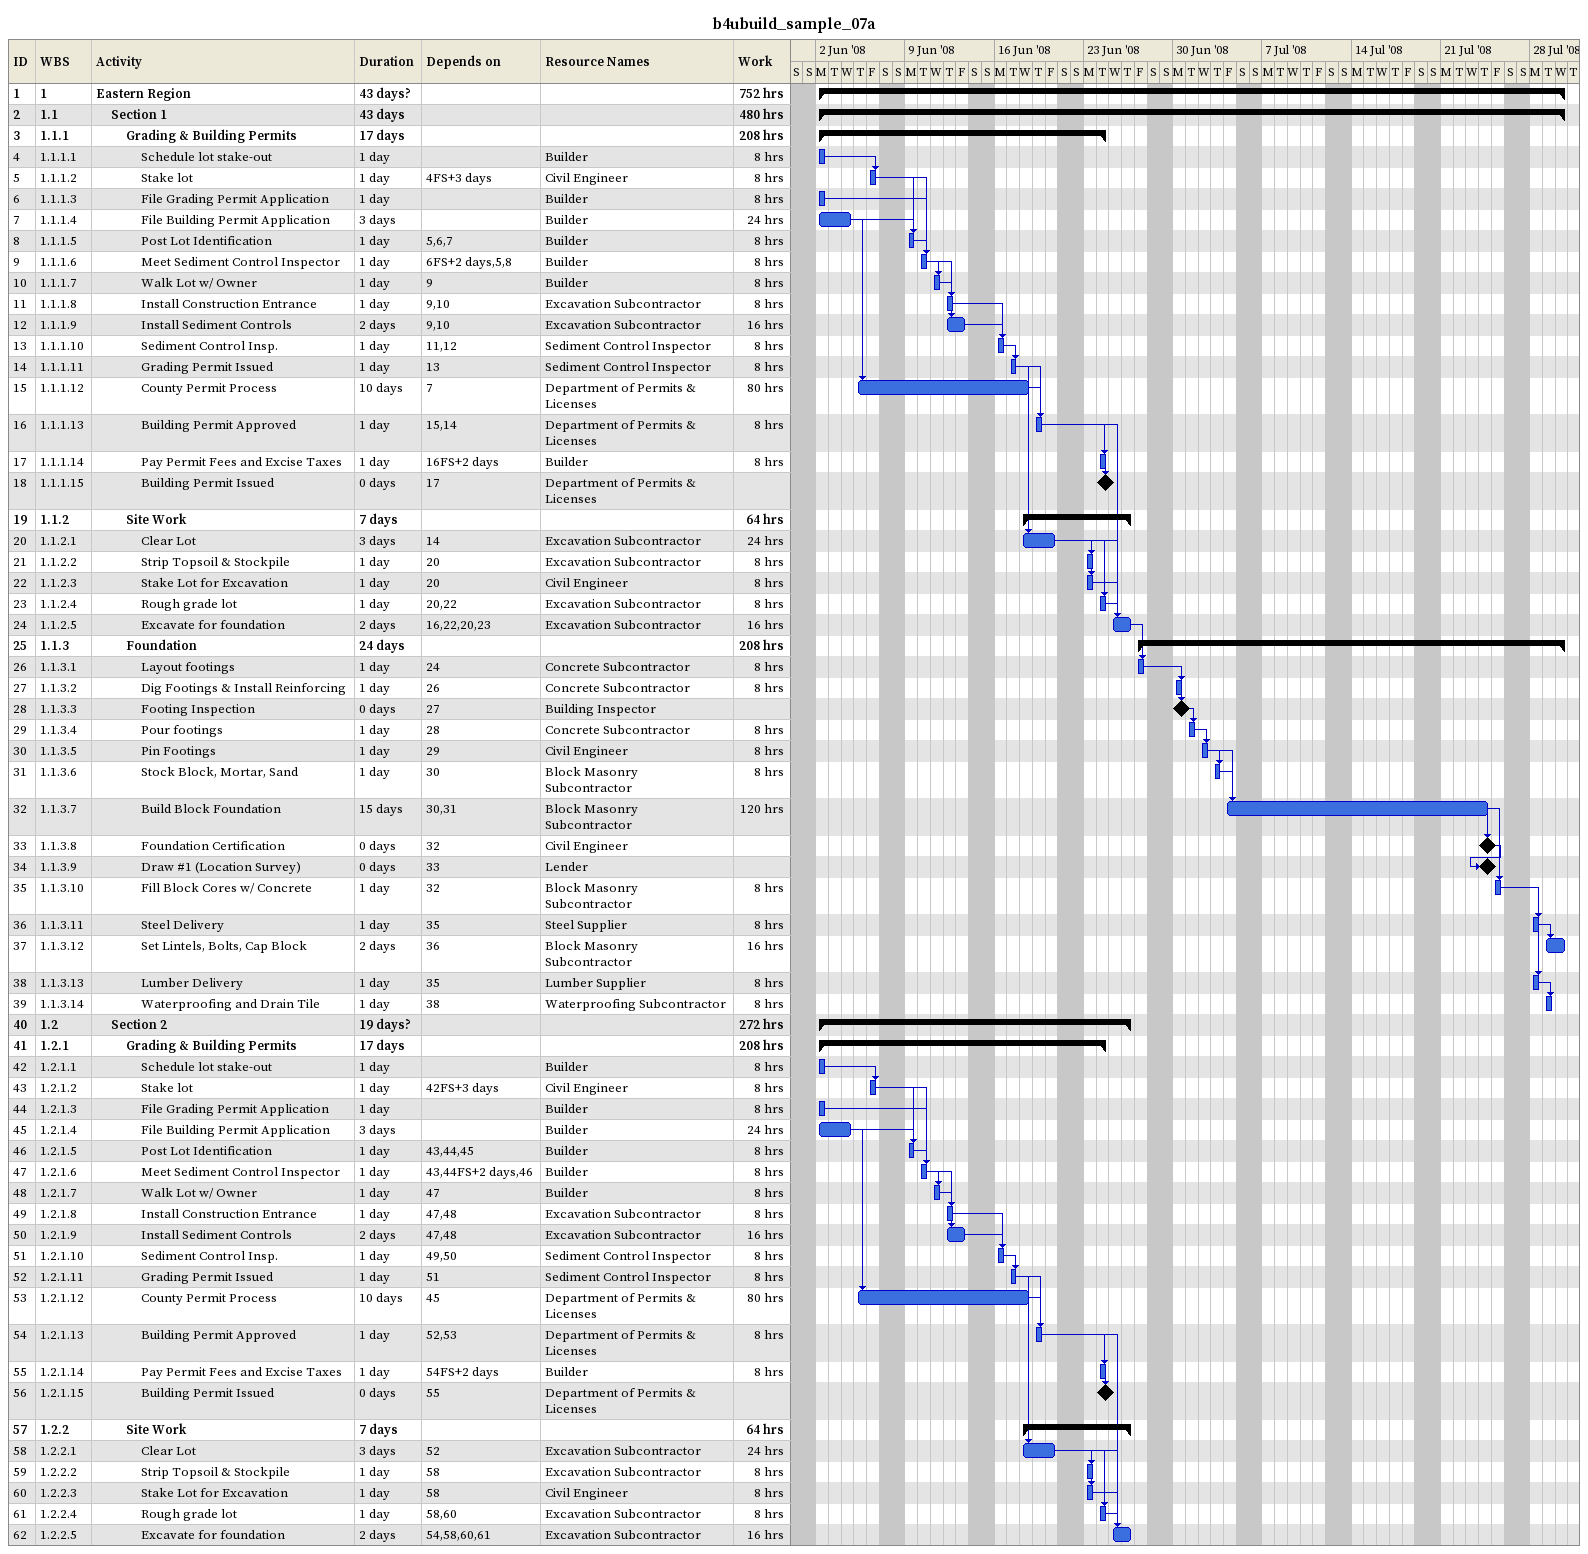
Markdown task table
b4ubuild_sample_07a

| ID | WBS | Task | Duration | Start | Finish | Predecessors | Resources | Work (h) |
|---|---|---|---|---|---|---|---|---|
| 1 | 1 | **Eastern Region** | 43d? | 2008-06-02 | 2008-07-30 |  |  | 752 |
| 2 | 1.1 | **Section 1** | 43d | 2008-06-02 | 2008-07-30 |  |  | 480 |
| 3 | 1.1.1 | **Grading & Building Permits** | 17d | 2008-06-02 | 2008-06-24 |  |  | 208 |
| 4 | 1.1.1.1 | Schedule lot stake-out | 1d | 2008-06-02 | 2008-06-02 |  | Builder | 8 |
| 5 | 1.1.1.2 | Stake lot | 1d | 2008-06-06 | 2008-06-06 | 4FS+3d | Civil Engineer | 8 |
| 6 | 1.1.1.3 | File Grading Permit Application | 1d | 2008-06-02 | 2008-06-02 |  | Builder | 8 |
| 7 | 1.1.1.4 | File Building Permit Application | 3d | 2008-06-02 | 2008-06-04 |  | Builder | 24 |
| 8 | 1.1.1.5 | Post Lot Identification | 1d | 2008-06-09 | 2008-06-09 | 5, 6, 7 | Builder | 8 |
| 9 | 1.1.1.6 | Meet Sediment Control Inspector | 1d | 2008-06-10 | 2008-06-10 | 6FS+2d, 5, 8 | Builder | 8 |
| 10 | 1.1.1.7 | Walk Lot w/ Owner | 1d | 2008-06-11 | 2008-06-11 | 9 | Builder | 8 |
| 11 | 1.1.1.8 | Install Construction Entrance | 1d | 2008-06-12 | 2008-06-12 | 9, 10 | Excavation Subcontractor | 8 |
| 12 | 1.1.1.9 | Install Sediment Controls | 2d | 2008-06-12 | 2008-06-13 | 9, 10 | Excavation Subcontractor | 16 |
| 13 | 1.1.1.10 | Sediment Control Insp. | 1d | 2008-06-16 | 2008-06-16 | 11, 12 | Sediment Control Inspector | 8 |
| 14 | 1.1.1.11 | Grading Permit Issued | 1d | 2008-06-17 | 2008-06-17 | 13 | Sediment Control Inspector | 8 |
| 15 | 1.1.1.12 | County Permit Process | 10d | 2008-06-05 | 2008-06-18 | 7 | Department of Permits & Licenses | 80 |
| 16 | 1.1.1.13 | Building Permit Approved | 1d | 2008-06-19 | 2008-06-19 | 15, 14 | Department of Permits & Licenses | 8 |
| 17 | 1.1.1.14 | Pay Permit Fees and Excise Taxes | 1d | 2008-06-24 | 2008-06-24 | 16FS+2d | Builder | 8 |
| 18 | 1.1.1.15 | Building Permit Issued | 0d | 2008-06-24 | 2008-06-24 | 17 | Department of Permits & Licenses |  |
| 19 | 1.1.2 | **Site Work** | 7d | 2008-06-18 | 2008-06-26 |  |  | 64 |
| 20 | 1.1.2.1 | Clear Lot | 3d | 2008-06-18 | 2008-06-20 | 14 | Excavation Subcontractor | 24 |
| 21 | 1.1.2.2 | Strip Topsoil & Stockpile | 1d | 2008-06-23 | 2008-06-23 | 20 | Excavation Subcontractor | 8 |
| 22 | 1.1.2.3 | Stake Lot for Excavation | 1d | 2008-06-23 | 2008-06-23 | 20 | Civil Engineer | 8 |
| 23 | 1.1.2.4 | Rough grade lot | 1d | 2008-06-24 | 2008-06-24 | 20, 22 | Excavation Subcontractor | 8 |
| 24 | 1.1.2.5 | Excavate for foundation | 2d | 2008-06-25 | 2008-06-26 | 16, 22, 20, 23 | Excavation Subcontractor | 16 |
| 25 | 1.1.3 | **Foundation** | 24d | 2008-06-27 | 2008-07-30 |  |  | 208 |
| 26 | 1.1.3.1 | Layout footings | 1d | 2008-06-27 | 2008-06-27 | 24 | Concrete Subcontractor | 8 |
| 27 | 1.1.3.2 | Dig Footings & Install Reinforcing | 1d | 2008-06-30 | 2008-06-30 | 26 | Concrete Subcontractor | 8 |
| 28 | 1.1.3.3 | Footing Inspection | 0d | 2008-06-30 | 2008-06-30 | 27 | Building Inspector |  |
| 29 | 1.1.3.4 | Pour footings | 1d | 2008-07-01 | 2008-07-01 | 28 | Concrete Subcontractor | 8 |
| 30 | 1.1.3.5 | Pin Footings | 1d | 2008-07-02 | 2008-07-02 | 29 | Civil Engineer | 8 |
| 31 | 1.1.3.6 | Stock Block, Mortar, Sand | 1d | 2008-07-03 | 2008-07-03 | 30 | Block Masonry Subcontractor | 8 |
| 32 | 1.1.3.7 | Build Block Foundation | 15d | 2008-07-04 | 2008-07-24 | 30, 31 | Block Masonry Subcontractor | 120 |
| 33 | 1.1.3.8 | Foundation Certification | 0d | 2008-07-24 | 2008-07-24 | 32 | Civil Engineer |  |
| 34 | 1.1.3.9 | Draw #1 (Location Survey) | 0d | 2008-07-24 | 2008-07-24 | 33 | Lender |  |
| 35 | 1.1.3.10 | Fill Block Cores w/ Concrete | 1d | 2008-07-25 | 2008-07-25 | 32 | Block Masonry Subcontractor | 8 |
| 36 | 1.1.3.11 | Steel Delivery | 1d | 2008-07-28 | 2008-07-28 | 35 | Steel Supplier | 8 |
| 37 | 1.1.3.12 | Set Lintels, Bolts, Cap Block | 2d | 2008-07-29 | 2008-07-30 | 36 | Block Masonry Subcontractor | 16 |
| 38 | 1.1.3.13 | Lumber Delivery | 1d | 2008-07-28 | 2008-07-28 | 35 | Lumber Supplier | 8 |
| 39 | 1.1.3.14 | Waterproofing and Drain Tile | 1d | 2008-07-29 | 2008-07-29 | 38 | Waterproofing Subcontractor | 8 |
| 40 | 1.2 | **Section 2** | 19d? | 2008-06-02 | 2008-06-26 |  |  | 272 |
| 41 | 1.2.1 | **Grading & Building Permits** | 17d | 2008-06-02 | 2008-06-24 |  |  | 208 |
| 42 | 1.2.1.1 | Schedule lot stake-out | 1d | 2008-06-02 | 2008-06-02 |  | Builder | 8 |
| 43 | 1.2.1.2 | Stake lot | 1d | 2008-06-06 | 2008-06-06 | 42FS+3d | Civil Engineer | 8 |
| 44 | 1.2.1.3 | File Grading Permit Application | 1d | 2008-06-02 | 2008-06-02 |  | Builder | 8 |
| 45 | 1.2.1.4 | File Building Permit Application | 3d | 2008-06-02 | 2008-06-04 |  | Builder | 24 |
| 46 | 1.2.1.5 | Post Lot Identification | 1d | 2008-06-09 | 2008-06-09 | 43, 44, 45 | Builder | 8 |
| 47 | 1.2.1.6 | Meet Sediment Control Inspector | 1d | 2008-06-10 | 2008-06-10 | 43, 44FS+2d, 46 | Builder | 8 |
| 48 | 1.2.1.7 | Walk Lot w/ Owner | 1d | 2008-06-11 | 2008-06-11 | 47 | Builder | 8 |
| 49 | 1.2.1.8 | Install Construction Entrance | 1d | 2008-06-12 | 2008-06-12 | 47, 48 | Excavation Subcontractor | 8 |
| 50 | 1.2.1.9 | Install Sediment Controls | 2d | 2008-06-12 | 2008-06-13 | 47, 48 | Excavation Subcontractor | 16 |
| 51 | 1.2.1.10 | Sediment Control Insp. | 1d | 2008-06-16 | 2008-06-16 | 49, 50 | Sediment Control Inspector | 8 |
| 52 | 1.2.1.11 | Grading Permit Issued | 1d | 2008-06-17 | 2008-06-17 | 51 | Sediment Control Inspector | 8 |
| 53 | 1.2.1.12 | County Permit Process | 10d | 2008-06-05 | 2008-06-18 | 45 | Department of Permits & Licenses | 80 |
| 54 | 1.2.1.13 | Building Permit Approved | 1d | 2008-06-19 | 2008-06-19 | 52, 53 | Department of Permits & Licenses | 8 |
| 55 | 1.2.1.14 | Pay Permit Fees and Excise Taxes | 1d | 2008-06-24 | 2008-06-24 | 54FS+2d | Builder | 8 |
| 56 | 1.2.1.15 | Building Permit Issued | 0d | 2008-06-24 | 2008-06-24 | 55 | Department of Permits & Licenses |  |
| 57 | 1.2.2 | **Site Work** | 7d | 2008-06-18 | 2008-06-26 |  |  | 64 |
| 58 | 1.2.2.1 | Clear Lot | 3d | 2008-06-18 | 2008-06-20 | 52 | Excavation Subcontractor | 24 |
| 59 | 1.2.2.2 | Strip Topsoil & Stockpile | 1d | 2008-06-23 | 2008-06-23 | 58 | Excavation Subcontractor | 8 |
| 60 | 1.2.2.3 | Stake Lot for Excavation | 1d | 2008-06-23 | 2008-06-23 | 58 | Civil Engineer | 8 |
| 61 | 1.2.2.4 | Rough grade lot | 1d | 2008-06-24 | 2008-06-24 | 58, 60 | Excavation Subcontractor | 8 |
| 62 | 1.2.2.5 | Excavate for foundation | 2d | 2008-06-25 | 2008-06-26 | 54, 58, 60, 61 | Excavation Subcontractor | 16 |
